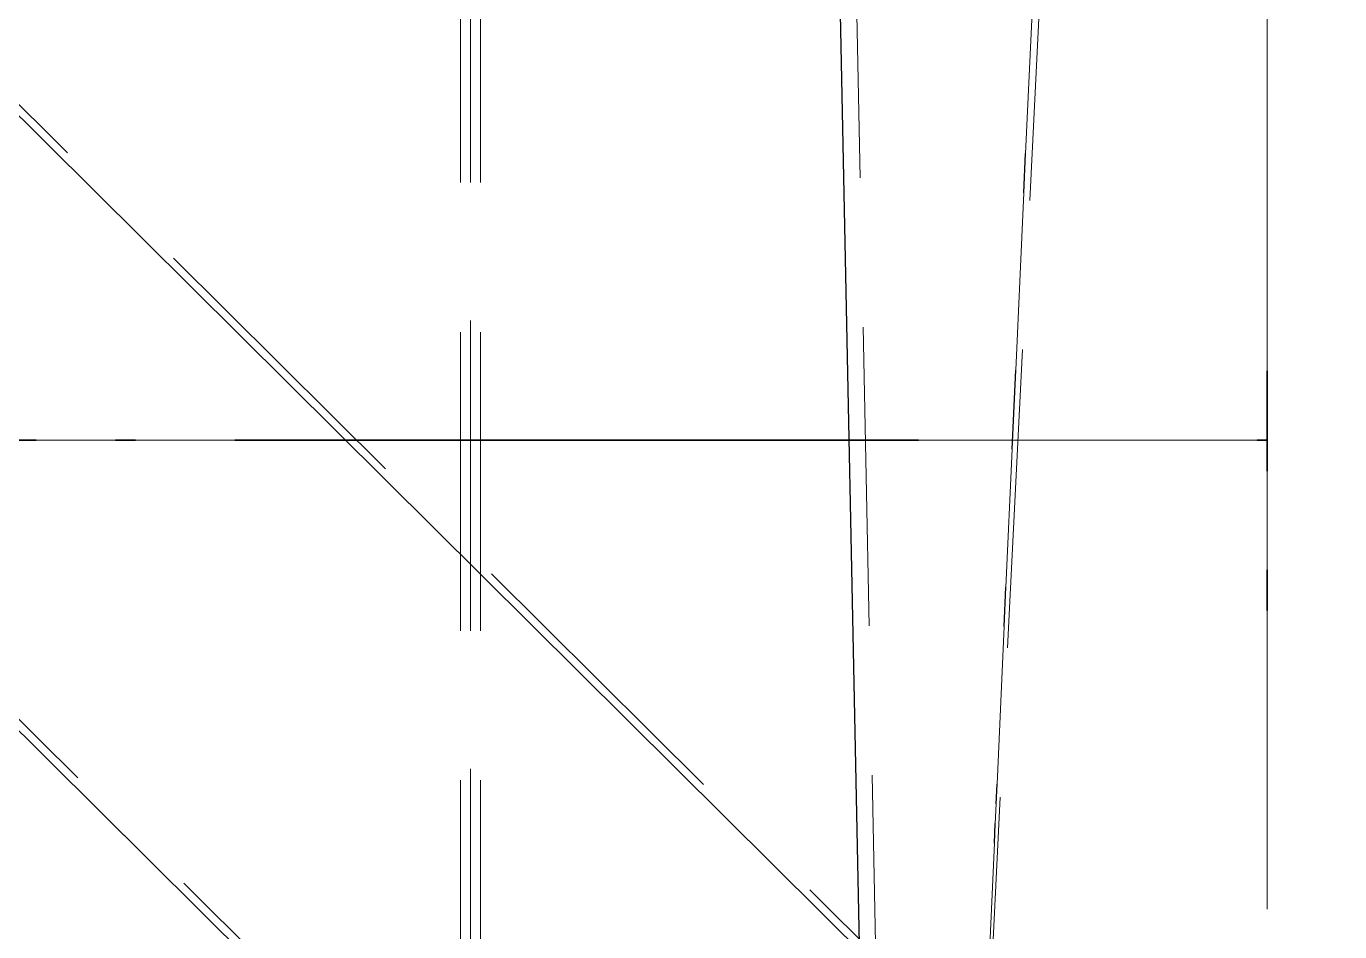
# Model space of a CAD drawing. Header units: millimetres. Extents: x -86814 to -77113, y 29520 to 42516.
# Drawn here: x -80623 to -79964, y 33373 to 33828 of the extents above; entities that cross this region are included whole.
import ezdxf

# ---------------------------------------------------------------- set-up
doc = ezdxf.new("R2010")
doc.units = ezdxf.units.MM
doc.linetypes.add('HIDDEN_50', pattern=[225, 150, -75])
for name, color, linetype, lineweight in [('PLATE_HIDDEN', 8, 'HIDDEN_50', 18), ('PLATE_VISIBLE', 7, 'Continuous', 35), ('PROFILE_HIDDEN', 9, 'HIDDEN_50', 18), ('PROFILE_VISIBLE', 4, 'Continuous', 25)]:
    doc.layers.add(name, color=color, linetype=linetype, lineweight=lineweight)

msp = doc.modelspace()

# ---------------------------------------------------------------- linework, layer by layer
at = {"layer": 'PLATE_HIDDEN'}
for p, q in [((-80400, 34349.28), (-80400, 31505)), ((-80400, 31505), (-80400, 34349.28)), ((-80000, 33954.38), (-80000, 33654.45)), ((-80000, 33654.45), (-80000, 33954.38)), ((-80000, 33944.74), (-80000, 33654.77)), ((-80000, 33654.77), (-80000, 33944.74)), ((-80000, 33944.74), (-80000, 33654.77)), ((-80000, 33654.77), (-80000, 33944.74)), ((-80244.06, 33620), (-81600, 33620)), ((-80617.94, 33620), (-80578.06, 33620)), ((-80568.09, 33620), (-80518.24, 33620)), ((-80005, 33620), (-80250, 33620)), ((-80175, 33620), (-80005, 33620)), ((-80000, 33604.77), (-80000, 33554.78)), ((-80000, 33554.78), (-80000, 33604.77)), ((-80000, 33604.77), (-80000, 33554.78)), ((-80000, 33554.78), (-80000, 33604.77)), ((-80000, 33604.47), (-80000, 33554.48)), ((-80000, 33554.48), (-80000, 33604.47)), ((-80000, 33534.78), (-80000, 32724.87)), ((-80000, 32724.87), (-80000, 33534.78)), ((-80000, 33534.78), (-80000, 32724.87)), ((-80000, 32724.87), (-80000, 33534.78)), ((-80000, 33534.48), (-80000, 32724.69)), ((-80000, 32724.69), (-80000, 33534.48))]:
    msp.add_line(p, q, dxfattribs=at)
at = {"layer": 'PLATE_VISIBLE'}
for p, q in [((-80000, 33654.77), (-80000, 33604.77)), ((-80000, 33604.77), (-80000, 33654.77)), ((-80000, 33654.77), (-80000, 33604.77)), ((-80000, 33604.77), (-80000, 33654.77)), ((-80000, 33654.45), (-80000, 33604.47)), ((-80000, 33604.47), (-80000, 33654.45)), ((-80627.91, 33620), (-80617.94, 33620)), ((-80578.06, 33620), (-80568.09, 33620)), ((-80518.24, 33620), (-80244.06, 33620)), ((-80250, 33620), (-80175, 33620)), ((-80000, 33620), (-80005, 33620)), ((-80005, 33620), (-80000, 33620)), ((-80000, 33554.78), (-80000, 33534.78)), ((-80000, 33534.78), (-80000, 33554.78)), ((-80000, 33554.78), (-80000, 33534.78)), ((-80000, 33534.78), (-80000, 33554.78)), ((-80000, 33554.48), (-80000, 33534.48)), ((-80000, 33534.48), (-80000, 33554.48))]:
    msp.add_line(p, q, dxfattribs=at)
at = {"layer": 'PROFILE_HIDDEN'}
for p, q in [((-79963.62, 33129.95), (-81520.14, 34675.92)), ((-80158.71, 31502.19), (-80221.75, 34606.21)), ((-80118.19, 32974.69), (-81674.71, 34520.66)), ((-80405, 34349.28), (-80405, 31505)), ((-80405, 34349.28), (-80405, 31505)), ((-80405, 34349.28), (-80405, 31505)), ((-80405, 34349.28), (-80405, 31505)), ((-80395, 34349.28), (-80395, 31505)), ((-80395, 34349.28), (-80395, 31505)), ((-80395, 34349.28), (-80395, 31505)), ((-80395, 34349.28), (-80395, 31505)), ((-80152.75, 33066.21), (-80109.27, 33938.61)), ((-80121.28, 33763.93), (-80117.24, 33852.99)), ((-80126.21, 33655.08), (-80122.17, 33744.14)), ((-80131.14, 33546.22), (-80128, 33615.49)), ((-80135.62, 33447.27), (-80132.03, 33526.43)), ((-80136.52, 33427.47), (-80136.07, 33437.37)), ((-80139.65, 33358.2), (-80136.96, 33417.58))]:
    msp.add_line(p, q, dxfattribs=at)
at = {"layer": 'PROFILE_VISIBLE'}
for p, q in [((-80204.25, 33343.65), (-80229.89, 34606.22)), ((-80173.85, 33333.08), (-81447.36, 34597.96)), ((-80131.14, 32981.9), (-81677.05, 34517.33)), ((-80122.17, 33744.14), (-80121.28, 33763.93)), ((-80128, 33615.49), (-80126.21, 33655.08)), ((-80132.03, 33526.43), (-80131.14, 33546.22)), ((-80136.07, 33437.37), (-80135.62, 33447.27)), ((-80136.96, 33417.58), (-80136.52, 33427.47))]:
    msp.add_line(p, q, dxfattribs=at)

doc.saveas('drawing.dxf')
